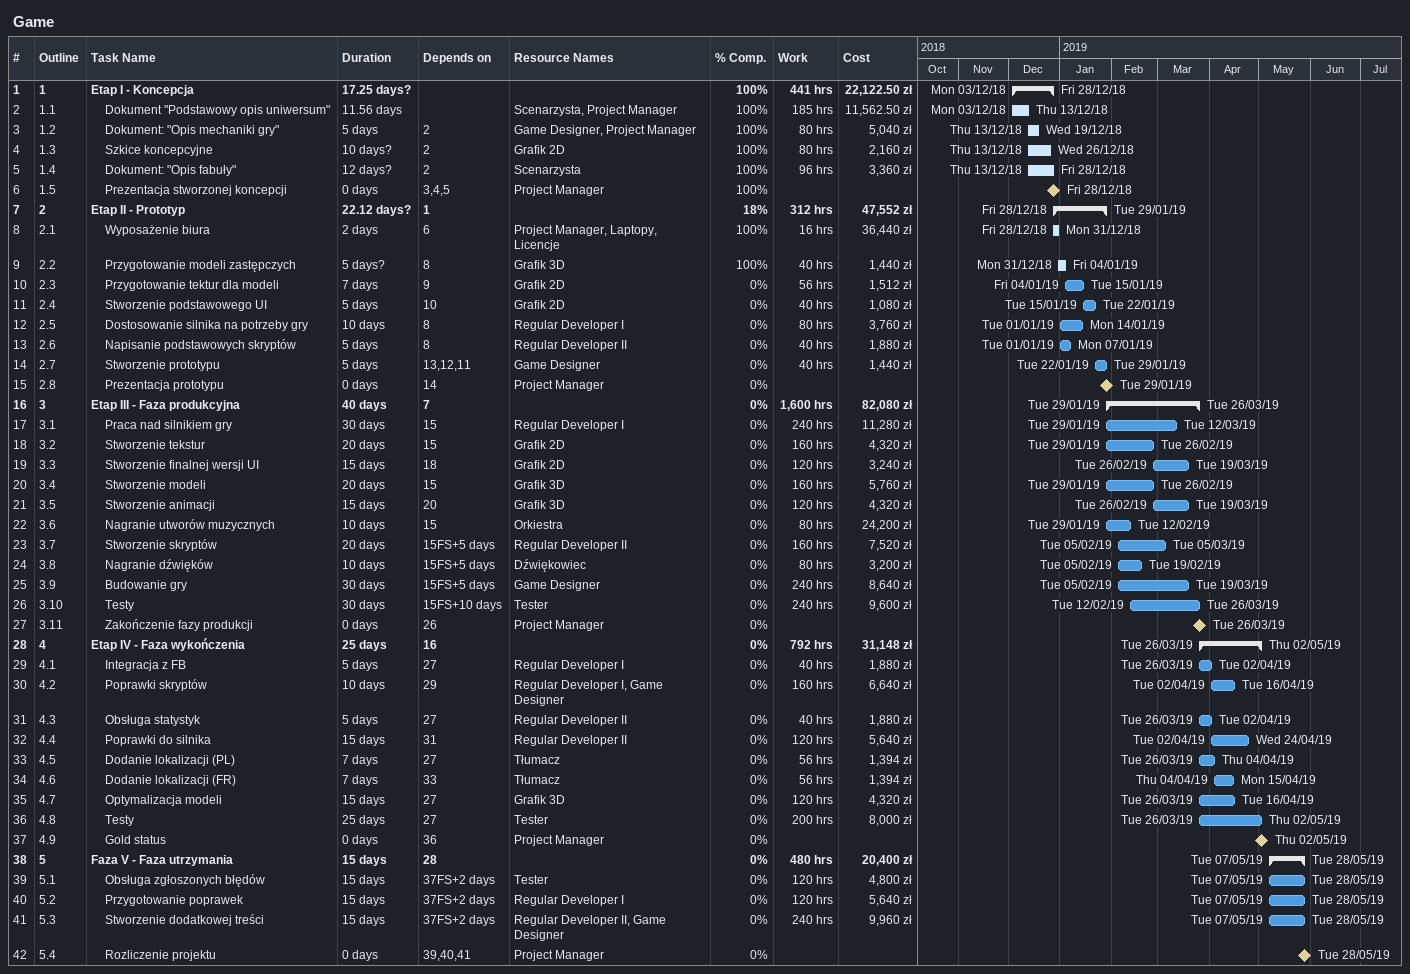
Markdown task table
Game

| ID | WBS | Task | Duration | Start | Finish | Predecessors | Resources | % complete | Work (h) | Cost (zł) |
|---|---|---|---|---|---|---|---|---|---|---|
| 1 | 1 | **Etap I - Koncepcja** | 17.25d? | 2018-12-03 | 2018-12-28 |  |  | 100 | 441 | 22122.50 |
| 2 | 1.1 | Dokument "Podstawowy opis uniwersum" | 11.56d | 2018-12-03 | 2018-12-13 |  | Scenarzysta, Project Manager | 100 | 185 | 11562.50 |
| 3 | 1.2 | Dokument: "Opis mechaniki gry" | 5d | 2018-12-13 | 2018-12-19 | 2 | Game Designer, Project Manager | 100 | 80 | 5040 |
| 4 | 1.3 | Szkice koncepcyjne | 10d? | 2018-12-13 | 2018-12-26 | 2 | Grafik 2D | 100 | 80 | 2160 |
| 5 | 1.4 | Dokument: "Opis fabuły" | 12d? | 2018-12-13 | 2018-12-28 | 2 | Scenarzysta | 100 | 96 | 3360 |
| 6 | 1.5 | Prezentacja stworzonej koncepcji | 0d | 2018-12-28 | 2018-12-28 | 3, 4, 5 | Project Manager | 100 |  |  |
| 7 | 2 | **Etap II - Prototyp** | 22.12d? | 2018-12-28 | 2019-01-29 | 1 |  | 18 | 312 | 47552 |
| 8 | 2.1 | Wyposażenie biura | 2d | 2018-12-28 | 2018-12-31 | 6 | Project Manager, Laptopy, Licencje | 100 | 16 | 36440 |
| 9 | 2.2 | Przygotowanie modeli zastępczych | 5d? | 2018-12-31 | 2019-01-04 | 8 | Grafik 3D | 100 | 40 | 1440 |
| 10 | 2.3 | Przygotowanie tektur dla modeli | 7d | 2019-01-04 | 2019-01-15 | 9 | Grafik 2D | 0 | 56 | 1512 |
| 11 | 2.4 | Stworzenie podstawowego UI | 5d | 2019-01-15 | 2019-01-22 | 10 | Grafik 2D | 0 | 40 | 1080 |
| 12 | 2.5 | Dostosowanie silnika na potrzeby gry | 10d | 2019-01-01 | 2019-01-14 | 8 | Regular Developer I | 0 | 80 | 3760 |
| 13 | 2.6 | Napisanie podstawowych skryptów | 5d | 2019-01-01 | 2019-01-07 | 8 | Regular Developer II | 0 | 40 | 1880 |
| 14 | 2.7 | Stworzenie prototypu | 5d | 2019-01-22 | 2019-01-29 | 13, 12, 11 | Game Designer | 0 | 40 | 1440 |
| 15 | 2.8 | Prezentacja prototypu | 0d | 2019-01-29 | 2019-01-29 | 14 | Project Manager | 0 |  |  |
| 16 | 3 | **Etap III - Faza produkcyjna** | 40d | 2019-01-29 | 2019-03-26 | 7 |  | 0 | 1600 | 82080 |
| 17 | 3.1 | Praca nad silnikiem gry | 30d | 2019-01-29 | 2019-03-12 | 15 | Regular Developer I | 0 | 240 | 11280 |
| 18 | 3.2 | Stworzenie tekstur | 20d | 2019-01-29 | 2019-02-26 | 15 | Grafik 2D | 0 | 160 | 4320 |
| 19 | 3.3 | Stworzenie finalnej wersji UI | 15d | 2019-02-26 | 2019-03-19 | 18 | Grafik 2D | 0 | 120 | 3240 |
| 20 | 3.4 | Stworzenie modeli | 20d | 2019-01-29 | 2019-02-26 | 15 | Grafik 3D | 0 | 160 | 5760 |
| 21 | 3.5 | Stworzenie animacji | 15d | 2019-02-26 | 2019-03-19 | 20 | Grafik 3D | 0 | 120 | 4320 |
| 22 | 3.6 | Nagranie utworów muzycznych | 10d | 2019-01-29 | 2019-02-12 | 15 | Orkiestra | 0 | 80 | 24200 |
| 23 | 3.7 | Stworzenie skryptów | 20d | 2019-02-05 | 2019-03-05 | 15FS+5d | Regular Developer II | 0 | 160 | 7520 |
| 24 | 3.8 | Nagranie dźwięków | 10d | 2019-02-05 | 2019-02-19 | 15FS+5d | Dźwiękowiec | 0 | 80 | 3200 |
| 25 | 3.9 | Budowanie gry | 30d | 2019-02-05 | 2019-03-19 | 15FS+5d | Game Designer | 0 | 240 | 8640 |
| 26 | 3.10 | Testy | 30d | 2019-02-12 | 2019-03-26 | 15FS+10d | Tester | 0 | 240 | 9600 |
| 27 | 3.11 | Zakończenie fazy produkcji | 0d | 2019-03-26 | 2019-03-26 | 26 | Project Manager | 0 |  |  |
| 28 | 4 | **Etap IV - Faza wykończenia** | 25d | 2019-03-26 | 2019-05-02 | 16 |  | 0 | 792 | 31148 |
| 29 | 4.1 | Integracja z FB | 5d | 2019-03-26 | 2019-04-02 | 27 | Regular Developer I | 0 | 40 | 1880 |
| 30 | 4.2 | Poprawki skryptów | 10d | 2019-04-02 | 2019-04-16 | 29 | Regular Developer I, Game Designer | 0 | 160 | 6640 |
| 31 | 4.3 | Obsługa statystyk | 5d | 2019-03-26 | 2019-04-02 | 27 | Regular Developer II | 0 | 40 | 1880 |
| 32 | 4.4 | Poprawki do silnika | 15d | 2019-04-02 | 2019-04-24 | 31 | Regular Developer II | 0 | 120 | 5640 |
| 33 | 4.5 | Dodanie lokalizacji (PL) | 7d | 2019-03-26 | 2019-04-04 | 27 | Tłumacz | 0 | 56 | 1394 |
| 34 | 4.6 | Dodanie lokalizacji (FR) | 7d | 2019-04-04 | 2019-04-15 | 33 | Tłumacz | 0 | 56 | 1394 |
| 35 | 4.7 | Optymalizacja modeli | 15d | 2019-03-26 | 2019-04-16 | 27 | Grafik 3D | 0 | 120 | 4320 |
| 36 | 4.8 | Testy | 25d | 2019-03-26 | 2019-05-02 | 27 | Tester | 0 | 200 | 8000 |
| 37 | 4.9 | Gold status | 0d | 2019-05-02 | 2019-05-02 | 36 | Project Manager | 0 |  |  |
| 38 | 5 | **Faza V - Faza utrzymania** | 15d | 2019-05-07 | 2019-05-28 | 28 |  | 0 | 480 | 20400 |
| 39 | 5.1 | Obsługa zgłoszonych błędów | 15d | 2019-05-07 | 2019-05-28 | 37FS+2d | Tester | 0 | 120 | 4800 |
| 40 | 5.2 | Przygotowanie poprawek | 15d | 2019-05-07 | 2019-05-28 | 37FS+2d | Regular Developer I | 0 | 120 | 5640 |
| 41 | 5.3 | Stworzenie dodatkowej treści | 15d | 2019-05-07 | 2019-05-28 | 37FS+2d | Regular Developer II, Game Designer | 0 | 240 | 9960 |
| 42 | 5.4 | Rozliczenie projektu | 0d | 2019-05-28 | 2019-05-28 | 39, 40, 41 | Project Manager | 0 |  |  |
